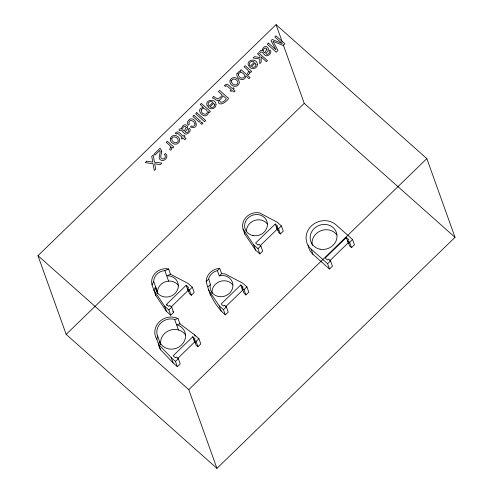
<?xml version="1.0" encoding="UTF-8"?>
<svg xmlns="http://www.w3.org/2000/svg" width="493" height="493" viewBox="0 0 493 493"><rect width="100%" height="100%" fill="white"/><g stroke="black" fill="none" stroke-linecap="round" stroke-linejoin="round"><path stroke-width="0.74" d="M166.542 304.323L168.896 306.418L169.857 305.487L171.737 307.164L173.622 312.414L170.751 315.2L166.511 311.434L155.806 295.541L152.047 285.034L153.668 281.472L154.038 278.97A11.524 10.501 -19.7 0 1 162.172 271.076L164.847 270.626L168.612 268.962L170.492 274.213L188.061 283.438L192.301 287.209L194.187 292.46L191.315 295.245L189.429 293.569L187.55 288.319L188.505 287.388L186.151 285.299L166.542 304.323L167.01 305.635M157.477 293.618A11.524 10.501 -19.7 0 1 157.39 292.238L155.548 286.723L153.927 290.291L164.631 306.178L166.511 311.434M157.39 292.238L157.803 289.471A11.524 10.501 -19.7 0 1 165.931 281.583L168.889 281.078A11.524 10.501 -19.7 0 1 178.731 285.915M219.286 275.914L221.603 275.519A11.524 10.501 -19.7 0 1 232.93 285.583A11.524 10.501 -19.7 0 1 221.437 296.737A11.524 10.501 -19.7 0 1 210.11 286.673L210.431 284.504L208.638 278.656A11.524 10.501 -19.7 0 1 216.766 270.768L217.401 270.657L219.742 268.389L221.622 273.646L219.286 275.914L217.401 270.657M156.805 339.221L157.594 336.041L157.242 335.252A13.557 12.356 -19.7 0 1 173.807 319.181L174.67 319.47L178.059 318.601L179.939 323.852L194.673 334.913L198.913 338.679L200.793 343.935L197.921 346.721L196.035 345.045L194.156 339.794L195.111 338.864L192.757 336.768L173.148 355.798L175.508 357.887L176.463 356.963L178.349 358.633L180.228 363.889L177.357 366.675L173.117 362.903L160.57 349.728L156.805 339.221A15.591 14.211 -19.7 0 1 159.399 321.775A15.591 14.211 -19.7 0 1 178.059 318.601M37.973 255.67L276.055 24.65L426.839 158.617L455.027 237.33L216.945 468.35L66.161 334.383L37.973 255.67L188.764 389.636L216.945 468.35M66.161 334.383L304.236 103.364L283.296 44.869M171.145 306.936L188.03 290.55L186.151 285.299M170.751 315.2L168.871 309.949L171.737 307.164M191.315 295.245L189.435 289.995L192.301 287.209M221.622 273.646L225.091 273.905L242.661 283.13L246.901 286.895L248.78 292.152L245.915 294.931L244.029 293.261L242.149 288.004L243.104 287.08L240.744 284.985L221.141 304.008L223.495 306.104L224.451 305.179L226.336 306.849L228.216 312.106L225.35 314.885C215.342 306.282 209.149 294.167 206.216 281.515L208.551 279.248M208.095 286.772L210.431 284.504M275.236 224.007L255.627 243.031L257.981 245.126L258.942 244.195L260.822 245.871L262.707 251.128L259.836 253.907L255.596 250.142L244.892 234.255L243.012 228.999A13.557 12.356 -19.7 0 1 259.577 212.927L277.146 222.152L281.386 225.917L283.272 231.174L280.4 233.953L278.514 232.283L276.635 227.026L277.59 226.102L275.236 224.007L277.115 229.257L278.527 230.514M260.23 245.643L277.115 229.257M259.836 253.907L257.956 248.657L260.822 245.871M280.4 233.953L278.52 228.703L281.386 225.917M225.745 306.621L242.63 290.241L240.744 284.985M225.35 314.885L223.465 309.635L226.336 306.849M245.915 294.931L244.029 289.681L246.901 286.895M177.757 358.405L194.636 342.025L192.757 336.768M177.357 366.675L175.477 361.418L178.349 358.633M197.921 346.721L196.041 341.464L198.913 338.679M188.764 389.636L426.839 158.617M312.993 254.351L311.095 249.064A17.686 16.121 -19.7 0 1 311.28 226.034A17.686 16.121 -19.7 0 1 336.053 224.845L352.557 239.512L354.449 244.799L351.534 247.628L349.549 245.871L347.657 240.578L348.65 239.616L346.326 237.552L325.232 258.018L327.555 260.082L328.566 259.102L330.544 260.865L332.442 266.158L329.497 269.012L312.993 254.351A17.686 16.121 -19.7 0 1 308.088 245.2M329.829 260.686L348.224 242.839L346.326 237.552M329.497 269.012L327.599 263.724L330.544 260.865M351.534 247.628L349.636 242.34L352.557 239.512M170.492 274.213L167.01 275.827A11.524 10.501 -19.7 0 1 178.337 285.891A11.524 10.501 -19.7 0 1 166.837 297.051A11.524 10.501 -19.7 0 1 155.511 286.981M179.939 323.852L176.549 324.727L178.916 325.522L181.683 327.377L183.797 329.86A13.557 12.356 -19.7 0 1 183.698 342.339L181.541 345.026L178.743 347.146A13.557 12.356 -19.7 0 1 165.315 347.787L162.554 345.938L160.441 343.455L159.473 341.292L158.691 344.471L171.237 357.653L175.477 361.418M304.236 103.364L455.027 237.33M347.657 240.578L349.636 242.34M348.224 242.839L349.149 243.665M311.095 249.064L327.599 263.724M276.635 227.026L278.52 228.703M243.012 228.999L253.716 244.892L257.956 248.657M242.149 288.004L244.029 289.681M208.527 289.976L219.225 305.87L223.465 309.635M187.55 288.319L189.435 289.995M188.03 290.55L188.973 291.388M172.679 311.576L173.622 312.414M164.631 306.178L168.871 309.949M194.156 339.794L196.041 341.464M194.636 342.025L195.579 342.863M185.676 335.111L183.562 332.627L180.795 330.778L177.572 329.688A13.557 12.356 -19.7 0 0 160.724 344.496M276.055 24.65L282.261 41.979M253.716 244.892L255.596 250.142M219.225 305.87L221.111 311.12M194.673 334.913L195.142 336.226M164.847 270.626L168.606 281.127M174.67 319.47L178.435 329.977M153.668 281.472L157.427 291.973M171.237 357.653L173.117 362.903M157.594 336.041L160.65 344.576M312.309 245.465A13.576 12.374 -19.7 0 1 320.432 230.927A13.576 12.374 -19.7 0 1 336.818 234.884M210.406 295.233A13.557 12.356 -19.7 0 1 210.036 293.323M212.076 293.304A11.524 10.501 -19.7 0 1 219.465 281.639A11.524 10.501 -19.7 0 1 232.936 285.034M206.216 281.515A13.557 12.356 -19.7 0 1 219.742 268.389M160.57 349.728A15.591 14.211 -19.7 0 1 158.629 344.139M155.806 295.541A13.557 12.356 -19.7 0 1 155.387 292.984M152.047 285.034A13.557 12.356 -19.7 0 1 168.612 268.962M246.475 230.946A11.524 10.501 -19.7 0 1 254.659 220.408A11.524 10.501 -19.7 0 1 267.428 224.056M244.892 234.255A13.557 12.356 -19.7 0 1 244.528 232.345M181.609 128.223L181.609 128.987L180.179 128.698L179.23 129.462L178.928 129.924L179.735 130.645C181.818 128.457 183.464 134.447 186.071 134.158C188.536 133.905 191.851 130.429 189.38 128.235L188.344 129.24C189.768 130.682 187.593 132.827 186.027 132.679L185.078 131.526C191.882 126.793 183.63 120.896 181.609 128.223M262.276 49.947L262.276 50.711L260.846 50.422L259.897 51.186L259.595 51.648L260.403 52.369C262.486 50.181 264.131 56.171 266.738 55.882C269.203 55.629 272.518 52.153 270.047 49.966L269.012 50.97C270.435 52.406 268.266 54.55 266.695 54.403L265.745 53.256C272.549 48.517 264.297 42.626 262.276 49.947M261.241 57.065L261.154 62.278L259.737 63.652L259.829 59.043L253.094 58.014L254.511 56.64L259.848 57.558L259.94 55.906L257.5 53.743L258.566 52.708L267.483 60.627L266.417 61.662L261.241 57.065M170.72 147.167L169.574 149.219L170.726 150.242L171.613 149.213L171.644 147.05L172.766 148.048L173.819 147.025L167.318 141.244L166.209 142.323L169.949 145.645L170.72 147.167M195.043 123.891C195.21 125.709 192.868 127.058 191.395 125.906L190.316 126.954C202.272 131.089 193.502 111.381 187.469 121.968A3.211 2.927 -19.7 0 0 187.506 123.854L188.301 125.16L189.38 124.119L188.801 122.566L189.941 120.76A1.929 1.756 -19.7 0 1 191.463 120.446L193.527 121.5L195.043 123.891M248.583 71.614L247.437 73.66L248.589 74.689L249.476 73.66L249.507 71.497L250.629 72.489L251.683 71.473L245.181 65.692L244.072 66.771L247.813 70.092L248.583 71.614M219.41 100.313C220.063 104.652 225.43 100.985 226.318 98.643L223.274 95.938L219.41 100.313M216.026 104.528C216.224 108.571 210.431 110.395 208.089 107.08L212.927 102.384C211.059 99.98 206.863 102.544 208.416 105.163L207.325 106.223C203.831 99.814 215.749 97.651 216.026 104.528M257.408 64.367C257.611 68.41 251.812 70.24 249.476 66.919L254.314 62.229C252.447 59.819 248.25 62.389 249.797 65.008L248.706 66.062C245.212 59.659 257.13 57.496 257.408 64.367M214.597 104.941C214.634 107.147 211.651 108.318 210.098 106.741L213.765 103.185L214.597 104.941M255.984 64.786C256.015 66.986 253.032 68.163 251.485 66.586L255.152 63.03L255.984 64.786M161.729 151.776C161.488 154.149 158.931 158.598 162.924 159.036C165.149 158.912 166.381 155.899 164.323 154.58L165.451 153.483C169.272 156.139 164.933 161.84 161.199 160.317C156.632 158.493 161.303 153.514 159.855 150.408L155.036 155.085L154.001 154.167L160.059 148.288L161.544 150.482L161.729 151.776M208.49 112.453C206.117 121.981 193.25 108.577 203.535 107.462L200.213 104.51L201.323 103.431L210.388 111.486L209.309 112.533L208.447 111.769L208.49 112.453M171.73 138.656C171.33 141.608 175.989 144.628 177.899 141.553A2.138 1.947 -19.7 0 0 178.189 139.944C177.56 137.072 172.963 135.31 171.73 138.656M231.353 80.803C230.952 83.755 235.617 86.774 237.521 83.699A2.138 1.947 -19.7 0 0 237.811 82.084C237.188 79.213 232.585 77.456 231.353 80.803M186.231 127.502L184.111 131.107C181.498 130.09 182.656 125.968 185.263 126.263L186.231 127.502M266.898 49.226L264.778 52.831C262.165 51.82 263.324 47.692 265.93 47.994L266.898 49.226M238.359 74.049C237.755 77.044 242.907 80.057 244.448 76.729C245.619 73.525 239.777 70.419 238.359 74.049M218.152 100.067C217.752 108.121 227.02 101.798 228.586 98.378L219.662 90.453L218.436 91.643L222.263 95.044C219.588 99.001 216.858 99.931 213.648 96.289L212.347 97.928C214.523 97.774 215.761 101.398 218.152 100.067M201.224 110.007C200.472 112.965 205.396 116.077 207.202 113.008C208.471 109.927 202.777 106.377 201.224 110.007M236.997 73.728C235.266 79.33 245.785 82.436 245.73 75.78L248.965 78.652L250.043 77.611L241.095 69.655L240.073 70.653L240.904 71.386L238.723 71.744L236.997 73.728M170.455 138.243C168.926 142.902 176.358 146.698 179.008 142.224A3.858 3.519 -19.7 0 0 179.692 139.87C179.279 135.279 172.217 133.535 170.455 138.243M230.077 80.384C228.549 85.049 235.987 88.845 238.637 84.371A3.858 3.519 -19.7 0 0 239.315 82.017C238.902 77.426 231.839 75.682 230.077 80.384M175.798 132.876L175.477 133.332L176.34 134.096L177.554 133.326L182.139 137.294L181.085 138.317L181.979 139.106L183.032 138.083L184.844 139.698L185.966 138.607L184.154 136.999L185.048 136.13L184.154 135.335L183.26 136.204C181.276 135.113 178.306 129.542 175.798 132.876M224.894 85.234L224.574 85.69L225.437 86.454L226.651 85.683L231.242 89.652L230.188 90.669L231.075 91.464L232.129 90.441L233.947 92.055L235.069 90.965L233.251 89.356L234.144 88.487L233.257 87.692L232.363 88.561C230.373 87.471 227.409 81.9 224.894 85.234M146.748 161.205L145.225 162.684L152.984 163.651L154.291 170.461L155.751 169.044L154.636 163.793L160.354 164.582L161.889 163.091L154.506 162.179L153.175 154.968L151.696 156.404L152.855 162.098L146.748 161.205M194.008 115.35L192.88 116.447L199.351 122.196L200.478 121.099L194.008 115.35M196.781 112.663L195.672 113.735L204.589 121.66L205.698 120.582L196.781 112.663M268.445 43.119L267.28 44.253L276.197 52.178L277.935 50.489L272.974 41.283L283.118 45.461L284.874 43.754L275.957 35.835L274.786 36.969L282.335 43.624L272.216 39.465L271.002 40.642L275.938 49.83L268.445 43.119M201.686 122.172L200.559 123.268L201.797 124.372L202.925 123.275L201.686 122.172M320.012 249.181A13.576 12.374 -19.7 0 0 336.602 233.084A13.576 12.374 -19.7 0 0 314.152 228.555A13.576 12.374 -19.7 0 0 320.012 249.181M252.971 235.537A11.524 10.501 -19.7 0 0 267.052 221.875A11.524 10.501 -19.7 0 0 247.997 218.035A11.524 10.501 -19.7 0 0 252.971 235.537"/></g></svg>
